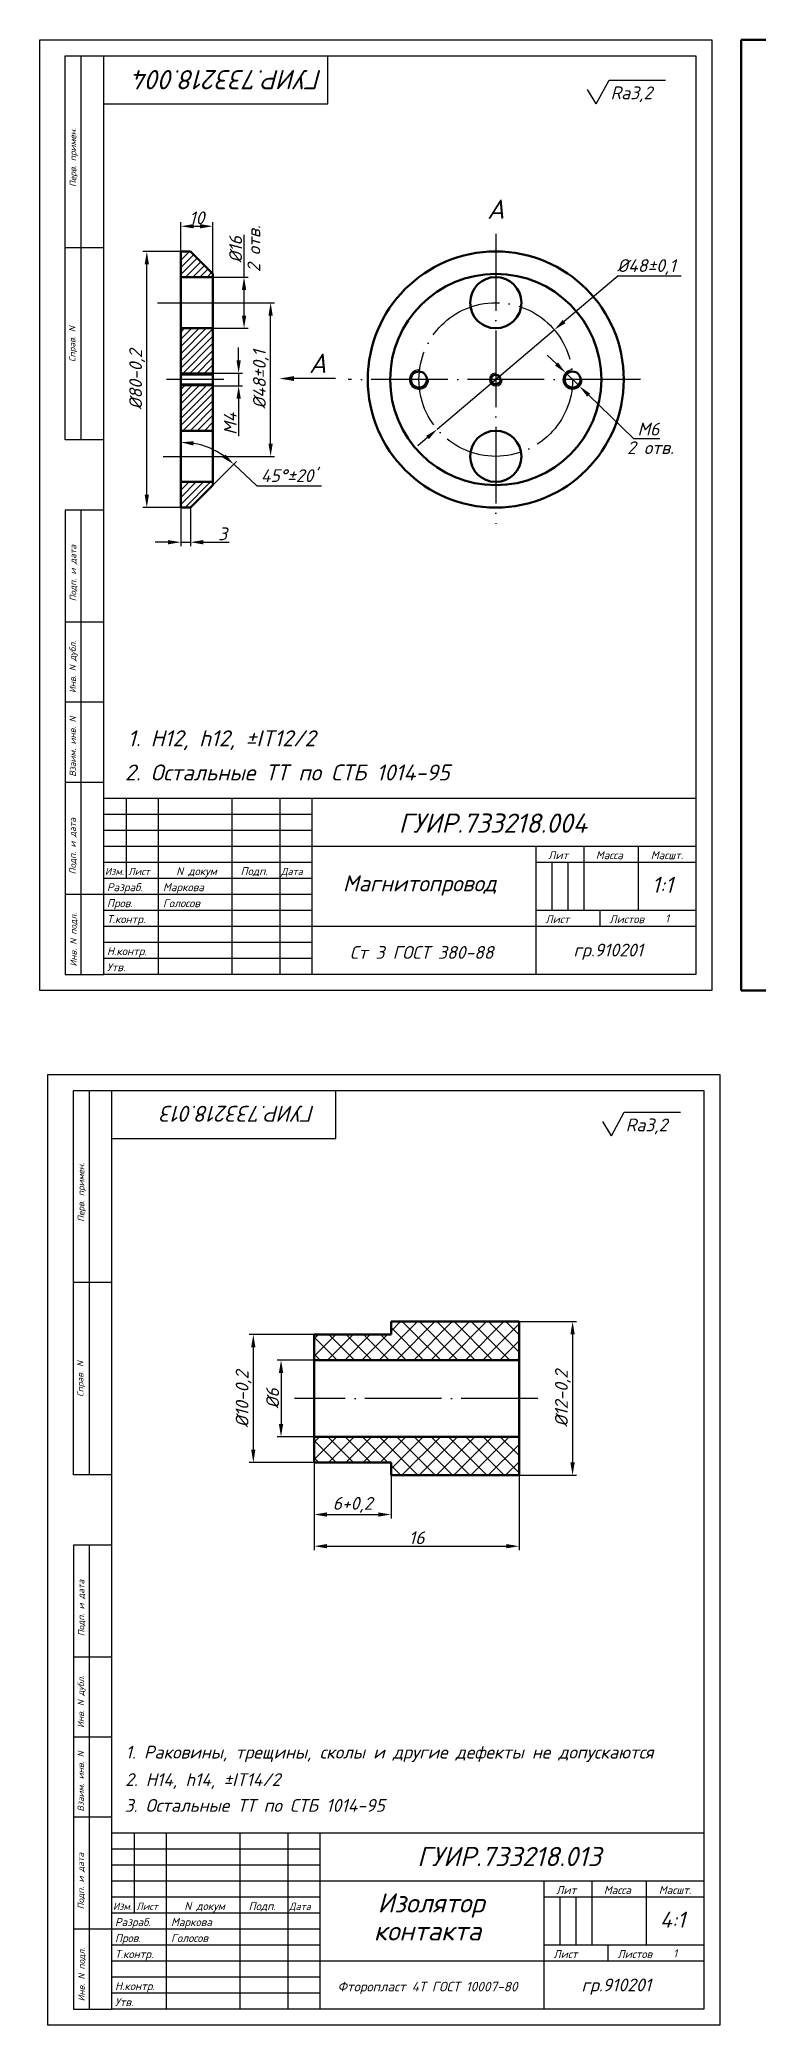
# Model space of a CAD drawing. Header units: millimetres. Extents: x -5427 to 3670, y -5891 to 948.
# Drawn here: x 1826 to 2051, y -874 to -254 of the extents above; entities that cross this region are included whole.
import ezdxf
from ezdxf.enums import TextEntityAlignment as Align

# ---------------------------------------------------------------- set-up
doc = ezdxf.new("R2010")
doc.units = ezdxf.units.MM
doc.header["$MEASUREMENT"] = 0
doc.linetypes.add('ACAD_ISO04W100', pattern=[30, 24, -3, 0, -3])
doc.layers.add('оси', color=1, linetype='ACAD_ISO04W100')
doc.layers.add('Толстые', color=7, linetype='Continuous', lineweight=50)
doc.layers.add('Тонкие', color=140, linetype='Continuous', lineweight=25)
doc.styles.get("Standard").update_dxf_attribs({"font": 'isocpeui.ttf'})
doc.styles.add('Для рамки', font='simplex.shx', dxfattribs={"oblique": 15, "height": 4})
doc.dimstyles.new('ISO-25', dxfattribs={"dimtxt": 4, "dimasz": 4, "dimexe": 1.25, "dimexo": 0, "dimtad": 1, "dimtxsty": 'Standard', "dimcen": 2.5, "dimadec": 0, "dimazin": 0, "dimtfac": 1, "dimtmove": 0, "dimatfit": 3, "dimfxl": 1, "dimarcsym": 0})

# ---------------------------------------------------------------- blocks, each defined once
blk = doc.blocks.new('*D132')
at = {"layer": 'Defpoints', "color": 0, "transparency": 16777216}
for p in [(1976.17, -654.37), (1976.17, -702.37), (1992.9, -702.37)]:
    blk.add_point(p, dxfattribs=at)
at = {"layer": 'Тонкие', "color": 0, "lineweight": -2, "transparency": 16777216}
for p, q in [((1976.17, -654.37), (1994.15, -654.37)), ((1992.9, -658.37), (1992.9, -698.37)), ((1976.17, -702.37), (1994.15, -702.37))]:
    blk.add_line(p, q, dxfattribs=at)
at = {"layer": 'Тонкие', "color": 0, "transparency": 16777216}
for points in [[(1992.23, -658.37), (1993.57, -658.37), (1992.9, -654.37)], [(1992.23, -698.37), (1993.57, -698.37), (1992.9, -702.37)]]:
    blk.add_solid(points, dxfattribs=at)
at = {"layer": 'Тонкие', "color": 0, "transparency": 16777216, "insert": (1989.87, -678.37), "char_height": 4, "attachment_point": 5, "rotation": 90}
blk.add_mtext('%%c12-0,2', dxfattribs=at)
blk = doc.blocks.new('*D133')
at = {"layer": 'Defpoints', "color": 0, "transparency": 16777216}
for p in [(1912.17, -658.37), (1893.13, -698.37), (1912.17, -698.37)]:
    blk.add_point(p, dxfattribs=at)
at = {"layer": 'Тонкие', "color": 0, "lineweight": -2, "transparency": 16777216}
for p, q in [((1912.17, -658.37), (1891.88, -658.37)), ((1893.13, -662.37), (1893.13, -694.37)), ((1912.17, -698.37), (1891.88, -698.37))]:
    blk.add_line(p, q, dxfattribs=at)
at = {"layer": 'Тонкие', "color": 0, "transparency": 16777216}
for points in [[(1892.46, -662.37), (1893.79, -662.37), (1893.13, -658.37)], [(1892.46, -694.37), (1893.79, -694.37), (1893.13, -698.37)]]:
    blk.add_solid(points, dxfattribs=at)
at = {"layer": 'Тонкие', "color": 0, "transparency": 16777216, "insert": (1890.1, -678.56), "char_height": 4, "attachment_point": 5, "rotation": 90}
blk.add_mtext('%%c10-0,2', dxfattribs=at)
blk = doc.blocks.new('*D134')
at = {"layer": 'Defpoints', "color": 0, "transparency": 16777216}
for p in [(1912.17, -666.37), (1901.8, -690.37), (1912.17, -690.37)]:
    blk.add_point(p, dxfattribs=at)
at = {"layer": 'Тонкие', "color": 0, "lineweight": -2, "transparency": 16777216}
for p, q in [((1912.17, -666.37), (1900.55, -666.37)), ((1901.8, -670.37), (1901.8, -686.37)), ((1912.17, -690.37), (1900.55, -690.37))]:
    blk.add_line(p, q, dxfattribs=at)
at = {"layer": 'Тонкие', "color": 0, "transparency": 16777216}
for points in [[(1901.14, -670.37), (1902.47, -670.37), (1901.8, -666.37)], [(1901.14, -686.37), (1902.47, -686.37), (1901.8, -690.37)]]:
    blk.add_solid(points, dxfattribs=at)
at = {"layer": 'Тонкие', "color": 0, "transparency": 16777216, "insert": (1899.18, -678.37), "char_height": 4, "attachment_point": 5, "rotation": 90}
blk.add_mtext('%%c6', dxfattribs=at)
blk = doc.blocks.new('*D135')
at = {"layer": 'Defpoints', "color": 0, "transparency": 16777216}
for p in [(1912.17, -698.37), (1936.17, -702.37), (1936.17, -714.62)]:
    blk.add_point(p, dxfattribs=at)
at = {"layer": 'Тонкие', "color": 0, "lineweight": -2, "transparency": 16777216}
for p, q in [((1912.17, -698.37), (1912.17, -715.87)), ((1936.17, -702.37), (1936.17, -715.87)), ((1916.17, -714.62), (1932.17, -714.62))]:
    blk.add_line(p, q, dxfattribs=at)
at = {"layer": 'Тонкие', "color": 0, "transparency": 16777216}
for points in [[(1916.17, -713.95), (1916.17, -715.29), (1912.17, -714.62)], [(1932.17, -713.95), (1932.17, -715.29), (1936.17, -714.62)]]:
    blk.add_solid(points, dxfattribs=at)
at = {"layer": 'Тонкие', "color": 0, "transparency": 16777216, "insert": (1924.17, -711.6), "char_height": 4, "attachment_point": 5}
blk.add_mtext('6+0,2', dxfattribs=at)
blk = doc.blocks.new('*D136')
at = {"layer": 'Defpoints', "color": 0, "transparency": 16777216}
for p in [(1912.17, -698.37), (1976.17, -702.37), (1976.17, -724.52)]:
    blk.add_point(p, dxfattribs=at)
at = {"layer": 'Тонкие', "color": 0, "lineweight": -2, "transparency": 16777216}
for p, q in [((1912.17, -698.37), (1912.17, -725.77)), ((1976.17, -702.37), (1976.17, -725.77)), ((1916.17, -724.52), (1972.17, -724.52))]:
    blk.add_line(p, q, dxfattribs=at)
at = {"layer": 'Тонкие', "color": 0, "transparency": 16777216}
for points in [[(1916.17, -723.85), (1916.17, -725.18), (1912.17, -724.52)], [(1972.17, -723.85), (1972.17, -725.18), (1976.17, -724.52)]]:
    blk.add_solid(points, dxfattribs=at)
at = {"layer": 'Тонкие', "color": 0, "transparency": 16777216, "insert": (1944.17, -721.89), "char_height": 4, "attachment_point": 5}
blk.add_mtext('16', dxfattribs=at)
blk = doc.blocks.new('BORDER')
for p, q in [((1, 1), (0, 1)), ((0, 1), (0, 0)), ((1, 0), (1, 1)), ((0, 0), (1, 0))]:
    blk.add_line(p, q)
blk = doc.blocks.new('*D442')
at = {"layer": 'Defpoints', "color": 0, "transparency": 16777216}
for p in [(1880.49, -312.16), (1870.49, -320.05), (1880.49, -327.05)]:
    blk.add_point(p, dxfattribs=at)
at = {"layer": 'Тонкие', "color": 0, "lineweight": -2, "transparency": 16777216}
for p, q in [((1870.49, -320.05), (1870.49, -310.91)), ((1874.49, -312.16), (1876.49, -312.16)), ((1880.49, -327.05), (1880.49, -310.91))]:
    blk.add_line(p, q, dxfattribs=at)
at = {"layer": 'Тонкие', "color": 0, "transparency": 16777216}
for points in [[(1874.49, -311.49), (1874.49, -312.82), (1870.49, -312.16)], [(1876.49, -311.49), (1876.49, -312.82), (1880.49, -312.16)]]:
    blk.add_solid(points, dxfattribs=at)
at = {"layer": 'Тонкие', "color": 0, "transparency": 16777216, "insert": (1875.49, -309.53), "char_height": 4, "attachment_point": 5}
blk.add_mtext('10', dxfattribs=at)
blk = doc.blocks.new('*D443')
at = {"layer": 'Defpoints', "color": 0, "transparency": 16777216}
for p in [(1870.49, -400.05), (1873.49, -400.05), (1873.49, -410.87)]:
    blk.add_point(p, dxfattribs=at)
at = {"layer": 'Тонкие', "color": 0, "lineweight": -2, "transparency": 16777216}
for p, q in [((1870.49, -400.05), (1870.49, -412.12)), ((1873.49, -400.05), (1873.49, -412.12)), ((1866.49, -410.87), (1862.49, -410.87)), ((1870.49, -410.87), (1873.49, -410.87)), ((1877.49, -410.87), (1885.58, -410.87))]:
    blk.add_line(p, q, dxfattribs=at)
at = {"layer": 'Тонкие', "color": 0, "transparency": 16777216}
for points in [[(1866.49, -410.21), (1866.49, -411.54), (1870.49, -410.87)], [(1877.49, -410.21), (1877.49, -411.54), (1873.49, -410.87)]]:
    blk.add_solid(points, dxfattribs=at)
at = {"layer": 'Тонкие', "color": 0, "transparency": 16777216, "insert": (1883.53, -408.25), "char_height": 4, "attachment_point": 5}
blk.add_mtext('3', dxfattribs=at)
blk = doc.blocks.new('*D444')
at = {"layer": 'Defpoints', "color": 0, "transparency": 16777216}
for p in [(1859.86, -320.05), (1870.49, -320.05), (1870.49, -400.05)]:
    blk.add_point(p, dxfattribs=at)
at = {"layer": 'Тонкие', "color": 0, "lineweight": -2, "transparency": 16777216}
for p, q in [((1870.49, -320.05), (1858.61, -320.05)), ((1859.86, -396.05), (1859.86, -324.05)), ((1870.49, -400.05), (1858.61, -400.05))]:
    blk.add_line(p, q, dxfattribs=at)
at = {"layer": 'Тонкие', "color": 0, "transparency": 16777216}
for points in [[(1859.19, -324.05), (1860.52, -324.05), (1859.86, -320.05)], [(1859.19, -396.05), (1860.52, -396.05), (1859.86, -400.05)]]:
    blk.add_solid(points, dxfattribs=at)
at = {"layer": 'Тонкие', "color": 0, "transparency": 16777216, "insert": (1856.83, -360.05), "char_height": 4, "attachment_point": 5, "rotation": 90}
blk.add_mtext('%%c80-0,2', dxfattribs=at)
blk = doc.blocks.new('*D451')
at = {"layer": 'Defpoints', "color": 0, "transparency": 16777216}
for p in [(1880.49, -336.05), (1898.54, -336.05), (1880.49, -384.05)]:
    blk.add_point(p, dxfattribs=at)
at = {"layer": 'Тонкие', "color": 0, "lineweight": -2, "transparency": 16777216}
for p, q in [((1880.49, -336.05), (1899.79, -336.05)), ((1898.54, -380.05), (1898.54, -340.05)), ((1880.49, -384.05), (1899.79, -384.05))]:
    blk.add_line(p, q, dxfattribs=at)
at = {"layer": 'Тонкие', "color": 0, "transparency": 16777216}
for points in [[(1897.87, -340.05), (1899.2, -340.05), (1898.54, -336.05)], [(1897.87, -380.05), (1899.2, -380.05), (1898.54, -384.05)]]:
    blk.add_solid(points, dxfattribs=at)
at = {"layer": 'Тонкие', "color": 0, "transparency": 16777216, "insert": (1895.51, -360.05), "char_height": 4, "attachment_point": 5, "rotation": 90}
blk.add_mtext('%%c48%%p0,1', dxfattribs=at)
blk = doc.blocks.new('*D452')
at = {"layer": 'Defpoints', "color": 0, "transparency": 16777216}
for p in [(1880.49, -328.05), (1880.49, -344.05), (1890.24, -344.05)]:
    blk.add_point(p, dxfattribs=at)
at = {"layer": 'Тонкие', "color": 0, "lineweight": -2, "transparency": 16777216}
for p, q in [((1890.24, -328.05), (1890.24, -314.89)), ((1880.49, -328.05), (1891.49, -328.05)), ((1890.24, -340.05), (1890.24, -332.05)), ((1880.49, -344.05), (1891.49, -344.05))]:
    blk.add_line(p, q, dxfattribs=at)
at = {"layer": 'Тонкие', "color": 0, "transparency": 16777216}
for points in [[(1889.57, -332.05), (1890.91, -332.05), (1890.24, -328.05)], [(1889.57, -340.05), (1890.91, -340.05), (1890.24, -344.05)]]:
    blk.add_solid(points, dxfattribs=at)
at = {"layer": 'Тонкие', "color": 0, "transparency": 16777216, "insert": (1887.62, -319.45), "char_height": 4, "attachment_point": 5, "rotation": 90}
blk.add_mtext('%%c16', dxfattribs=at)
blk = doc.blocks.new('*D453')
at = {"layer": 'Defpoints', "color": 0, "transparency": 16777216}
for p in [(1880.49, -358.05), (1888.55, -358.05), (1880.49, -362.05)]:
    blk.add_point(p, dxfattribs=at)
at = {"layer": 'Тонкие', "color": 0, "lineweight": -2, "transparency": 16777216}
for p, q in [((1888.55, -354.05), (1888.55, -350.05)), ((1880.49, -358.05), (1889.8, -358.05)), ((1888.55, -358.05), (1888.55, -362.05)), ((1880.49, -362.05), (1889.8, -362.05)), ((1888.55, -366.05), (1888.55, -377.72))]:
    blk.add_line(p, q, dxfattribs=at)
at = {"layer": 'Тонкие', "color": 0, "transparency": 16777216}
for points in [[(1887.88, -354.05), (1889.22, -354.05), (1888.55, -358.05)], [(1887.88, -366.05), (1889.22, -366.05), (1888.55, -362.05)]]:
    blk.add_solid(points, dxfattribs=at)
at = {"layer": 'Тонкие', "color": 0, "transparency": 16777216, "insert": (1885.92, -373.88), "char_height": 4, "attachment_point": 5, "rotation": 90}
blk.add_mtext('M4', dxfattribs=at)

msp = doc.modelspace()

# ---------------------------------------------------------------- hatches: boundary and pattern name
at = {"layer": 'Тонкие'}
h = msp.add_hatch(dxfattribs=at)
h.set_pattern_fill('ANSI31', color=256, scale=0.5, style=0)
h.set_pattern_definition([(45, (-50.3919, 416.7272), (-1.122532, 1.122532), [])])
h.paths.add_polyline_path([(1873.491, -320.05), (1870.491, -320.05), (1870.491, -328.05), (1880.491, -328.05), (1880.491, -327.05)])
h.paths.add_polyline_path([(1880.491, -344.05), (1870.491, -344.05), (1870.491, -358.05), (1880.491, -358.05)])
h.paths.add_polyline_path([(1880.491, -362.05), (1870.491, -362.05), (1870.491, -376.05), (1880.491, -376.05)])
h.paths.add_polyline_path([(1880.491, -393.05), (1880.491, -392.05), (1870.491, -392.05), (1870.491, -400.05), (1873.491, -400.05)])
h.paths.add_polyline_path([(1880.491, -361.65), (1870.491, -361.65), (1870.491, -362.05), (1880.491, -362.05)])
h.paths.add_polyline_path([(1880.491, -358.05), (1870.491, -358.05), (1870.491, -358.45), (1880.491, -358.45)])
h = msp.add_hatch(dxfattribs=at)
h.set_pattern_fill('ANSI37', color=256, scale=1.2, angle=90, style=0)
h.set_pattern_definition([(135, (-6587.3598, 151.4617), (-2.6940768, -2.6940768), []), (225, (-6587.3598, 151.4617), (2.6940768, -2.6940768), [])])
h.paths.add_polyline_path([(1976.17, -666.37), (1976.17, -654.37), (1936.171, -654.37), (1936.171, -658.37), (1912.17, -658.37), (1912.17, -666.37)])
h.paths.add_polyline_path([(1912.17, -690.37), (1912.17, -698.37), (1936.171, -698.37), (1936.171, -702.37), (1976.17, -702.37), (1976.17, -690.37)])

# ---------------------------------------------------------------- linework, layer by layer
for p, q in [((1826.389, -550.888), (1826.389, -253.888)), ((1826.389, -253.888), (2036.389, -253.888)), ((2036.389, -253.888), (2036.389, -550.888)), ((1834.389, -378.888), (1834.389, -258.888)), ((1834.389, -258.888), (1846.389, -258.888)), ((1839.389, -378.888), (1839.389, -258.888)), ((1846.389, -545.888), (1846.389, -258.888)), ((1846.389, -258.888), (2031.389, -258.888)), ((1916.389, -273.888), (1916.389, -258.888)), ((2031.389, -258.888), (2031.389, -545.888)), ((1846.389, -273.888), (1916.389, -273.888)), ((1846.389, -318.888), (1834.389, -318.888)), ((1846.389, -378.888), (1834.389, -378.888)), ((1834.389, -400.888), (1834.389, -545.888)), ((1846.389, -400.888), (1834.389, -400.888)), ((1839.389, -545.888), (1839.389, -400.888)), ((1846.389, -435.888), (1834.389, -435.888)), ((1846.389, -460.888), (1834.389, -460.888)), ((1846.389, -485.888), (1834.389, -485.888)), ((2031.389, -490.888), (1846.389, -490.888)), ((1853.389, -490.888), (1853.389, -515.888)), ((1853.389, -490.888), (1853.389, -515.888)), ((1863.389, -490.888), (1863.389, -545.888)), ((1863.389, -490.888), (1863.389, -545.888)), ((1886.389, -490.888), (1886.389, -545.888)), ((1886.389, -490.888), (1886.389, -545.888)), ((1901.389, -490.888), (1901.389, -545.888)), ((1901.389, -490.888), (1901.389, -545.888)), ((1911.389, -490.888), (1911.389, -545.888)), ((1911.389, -490.888), (1911.389, -545.888)), ((2031.389, -505.888), (1911.389, -505.888)), ((1981.389, -505.888), (1981.389, -545.888)), ((1981.389, -505.888), (1981.389, -545.888)), ((1996.389, -505.888), (1996.389, -525.888)), ((1996.389, -505.888), (1996.389, -525.888)), ((2013.389, -505.888), (2013.389, -525.888)), ((2013.389, -505.888), (2013.389, -525.888)), ((1911.389, -510.888), (1846.389, -510.888)), ((2031.389, -510.888), (1981.389, -510.888)), ((1846.389, -520.888), (1834.389, -520.888)), ((1911.389, -515.888), (1846.389, -515.888)), ((1911.389, -515.888), (1846.389, -515.888)), ((2031.389, -525.888), (1981.389, -525.888)), ((2031.389, -525.888), (1981.389, -525.888)), ((2001.389, -525.888), (2001.389, -530.888)), ((2001.389, -525.888), (2001.389, -530.888)), ((2031.389, -530.888), (1911.389, -530.888)), ((2031.389, -530.888), (1911.389, -530.888)), ((2036.389, -550.888), (1826.389, -550.888)), ((1834.389, -545.888), (1846.389, -545.888)), ((2031.389, -545.888), (1846.389, -545.888)), ((1828.908, -874.186), (1828.908, -577.186)), ((1828.908, -577.186), (2038.908, -577.186)), ((1836.908, -702.186), (1836.908, -582.186)), ((1836.908, -582.186), (1848.908, -582.186)), ((1841.908, -702.186), (1841.908, -582.186)), ((1848.908, -869.186), (1848.908, -582.186)), ((1848.908, -582.186), (2033.908, -582.186)), ((1918.908, -597.186), (1918.908, -582.186)), ((2033.908, -582.186), (2033.908, -869.186)), ((2038.908, -577.186), (2038.908, -874.186)), ((1848.908, -597.186), (1918.908, -597.186)), ((1848.908, -642.186), (1836.908, -642.186)), ((1848.908, -702.186), (1836.908, -702.186)), ((1836.908, -724.186), (1836.908, -869.186)), ((1848.908, -724.186), (1836.908, -724.186)), ((1841.908, -869.186), (1841.908, -724.186)), ((1848.908, -759.186), (1836.908, -759.186)), ((1848.908, -784.186), (1836.908, -784.186)), ((1848.908, -809.186), (1836.908, -809.186)), ((2033.908, -814.186), (1848.908, -814.186)), ((1855.908, -814.186), (1855.908, -839.186)), ((1855.908, -814.186), (1855.908, -839.186)), ((1865.908, -814.186), (1865.908, -869.186)), ((1865.908, -814.186), (1865.908, -869.186)), ((1888.908, -814.186), (1888.908, -869.186)), ((1888.908, -814.186), (1888.908, -869.186)), ((1903.908, -814.186), (1903.908, -869.186)), ((1903.908, -814.186), (1903.908, -869.186)), ((1913.908, -814.186), (1913.908, -869.186)), ((1913.908, -814.186), (1913.908, -869.186)), ((2033.908, -829.186), (1913.908, -829.186)), ((1983.908, -829.186), (1983.908, -869.186)), ((1983.908, -829.186), (1983.908, -869.186)), ((1998.908, -829.186), (1998.908, -849.186)), ((1998.908, -829.186), (1998.908, -849.186)), ((2015.908, -829.186), (2015.908, -849.186)), ((2015.908, -829.186), (2015.908, -849.186)), ((1913.908, -834.186), (1848.908, -834.186)), ((2033.908, -834.186), (1983.908, -834.186)), ((1913.908, -839.186), (1848.908, -839.186)), ((1913.908, -839.186), (1848.908, -839.186)), ((1848.908, -844.186), (1836.908, -844.186)), ((2033.908, -849.186), (1983.908, -849.186)), ((2033.908, -849.186), (1983.908, -849.186)), ((2003.908, -849.186), (2003.908, -854.186)), ((2003.908, -849.186), (2003.908, -854.186)), ((2033.908, -854.186), (1913.908, -854.186)), ((2033.908, -854.186), (1913.908, -854.186)), ((2038.908, -874.186), (1828.908, -874.186)), ((1836.908, -869.186), (1848.908, -869.186)), ((2033.908, -869.186), (1848.908, -869.186))]:
    msp.add_line(p, q)
at = {"layer": 'оси'}
for p, q in [((1968.898, -314.581), (1968.898, -405.109)), ((1863.238, -336.05), (1885.109, -336.05)), ((1883.906, -360.05), (1865.996, -360.05)), ((2014.163, -360.05), (1922.743, -360.05)), ((1865.011, -384.05), (1884.961, -384.05)), ((1982.058, -678.37), (1906.002, -678.37))]:
    msp.add_line(p, q, dxfattribs=at)
msp.add_circle((1968.898, -360.05), 24, dxfattribs=at)
at = {"layer": 'Толстые'}
for p, q in [((1870.491, -400.05), (1870.491, -320.05)), ((1873.491, -320.05), (1870.491, -320.05)), ((1873.491, -320.05), (1880.491, -327.05)), ((1870.491, -328.05), (1880.491, -328.05)), ((1880.491, -327.05), (1880.491, -393.05)), ((1870.491, -344.05), (1880.491, -344.05)), ((1870.491, -358.45), (1880.491, -358.45)), ((1870.491, -361.65), (1880.491, -361.65)), ((1870.491, -376.05), (1880.491, -376.05)), ((1870.491, -392.05), (1880.491, -392.05)), ((1873.491, -400.05), (1880.491, -393.05)), ((1873.491, -400.05), (1870.491, -400.05)), ((1936.171, -654.37), (1936.171, -658.37)), ((1976.17, -654.37), (1936.171, -654.37)), ((1976.17, -654.37), (1976.17, -702.37)), ((1912.17, -658.37), (1912.17, -698.37)), ((1936.171, -658.37), (1912.17, -658.37)), ((1976.17, -666.37), (1912.17, -666.37)), ((1976.17, -690.37), (1912.17, -690.37)), ((1936.171, -698.37), (1912.17, -698.37)), ((1936.171, -698.37), (1936.171, -702.37)), ((1976.17, -702.37), (1936.171, -702.37))]:
    msp.add_line(p, q, dxfattribs=at)
for centre, radius in [((1968.898, -360.05), 40), ((1968.898, -360.05), 33), ((1968.898, -336.05), 8), ((1944.898, -360.05), 2.5), ((1968.898, -360.05), 1.5), ((1992.898, -360.05), 2.5), ((1968.898, -384.05), 8)]:
    msp.add_circle(centre, radius, dxfattribs=at)
at = {"layer": 'Тонкие'}
for p, q in [((2000.316, -273.91), (2004.281, -266.485)), ((2004.281, -266.485), (2021.946, -266.489)), ((2000.316, -273.91), (1997.591, -269.455)), ((2007.114, -327.621), (1990.248, -341.934)), ((2007.114, -327.621), (2026.848, -327.621)), ((1950.599, -375.578), (1987.198, -344.522)), ((1987.869, -355.181), (1984.996, -352.398)), ((1880.491, -358.05), (1870.491, -358.05)), ((1918.857, -359.742), (1905.8, -359.742)), ((1990.743, -357.963), (1995.054, -362.137)), ((1880.491, -362.05), (1870.491, -362.05)), ((2011.923, -378.471), (1997.927, -364.919)), ((1947.549, -378.166), (1944.499, -380.754)), ((2011.923, -378.471), (2020.127, -378.471)), ((1880.491, -393.05), (1887.918, -385.623)), ((1887.034, -386.507), (1894.197, -393.277)), ((1894.197, -393.277), (1914.435, -393.277)), ((1911.389, -495.888), (1846.389, -495.888)), ((1911.389, -500.888), (1846.389, -500.888)), ((1911.389, -505.888), (1846.389, -505.888)), ((1986.389, -510.888), (1986.389, -525.888)), ((1986.389, -510.888), (1986.389, -525.888)), ((1991.389, -510.888), (1991.389, -525.888)), ((1991.389, -510.888), (1991.389, -525.888)), ((1911.389, -520.888), (1846.389, -520.888)), ((1911.389, -520.888), (1846.389, -520.888)), ((1911.389, -525.888), (1846.389, -525.888)), ((1911.389, -525.888), (1846.389, -525.888)), ((1911.389, -530.888), (1846.389, -530.888)), ((1911.389, -530.888), (1846.389, -530.888)), ((1911.389, -535.888), (1846.389, -535.888)), ((1911.389, -535.888), (1846.389, -535.888)), ((1911.389, -540.888), (1846.389, -540.888)), ((1911.389, -540.888), (1846.389, -540.888)), ((2005.035, -596.338), (2009, -588.913)), ((2009, -588.913), (2026.665, -588.917)), ((2005.035, -596.338), (2002.31, -591.883)), ((1913.908, -819.186), (1848.908, -819.186)), ((1913.908, -824.186), (1848.908, -824.186)), ((1913.908, -829.186), (1848.908, -829.186)), ((1988.908, -834.186), (1988.908, -849.186)), ((1988.908, -834.186), (1988.908, -849.186)), ((1993.908, -834.186), (1993.908, -849.186)), ((1993.908, -834.186), (1993.908, -849.186)), ((1913.908, -844.186), (1848.908, -844.186)), ((1913.908, -844.186), (1848.908, -844.186)), ((1913.908, -849.186), (1848.908, -849.186)), ((1913.908, -849.186), (1848.908, -849.186)), ((1913.908, -854.186), (1848.908, -854.186)), ((1913.908, -854.186), (1848.908, -854.186)), ((1913.908, -859.186), (1848.908, -859.186)), ((1913.908, -859.186), (1848.908, -859.186)), ((1913.908, -864.186), (1848.908, -864.186)), ((1913.908, -864.186), (1848.908, -864.186))]:
    msp.add_line(p, q, dxfattribs=at)
for centre, radius, start, end in [((1944.898, -360.05), 3, 86.416678, 0), ((1968.898, -360.05), 2, 93.583322, 0), ((1992.898, -360.05), 3, 93.583322, 0), ((1870.491, -403.05), 23.395, 54.808014, 80.191973)]:
    msp.add_arc(centre, radius, start, end, dxfattribs=at)
for points in [[(1989.816, -341.425), (1990.679, -342.442), (1987.198, -344.522)], [(1905.8, -358.992), (1905.8, -360.492), (1901.3, -359.742)], [(1988.333, -354.702), (1987.406, -355.66), (1990.743, -357.963)], [(1998.391, -364.44), (1997.463, -365.398), (1995.054, -362.137)], [(1947.118, -377.658), (1947.98, -378.675), (1950.599, -375.578)], [(1874.42, -380.661), (1874.534, -379.332), (1870.491, -379.654)], [(1884.404, -383.421), (1883.545, -384.441), (1887.034, -386.507)]]:
    msp.add_solid(points, dxfattribs=at)

# ---------------------------------------------------------------- block references
at = {"layer": 'Толстые', "xscale": 420, "yscale": 297, "zscale": 420}
msp.add_blockref('BORDER', (2045.569, -550.888), dxfattribs=at)

# ---------------------------------------------------------------- texts
at = {"layer": 'Тонкие'}
for s, height, rotation, p in [('ГУИР.733218.004', 6, 180, (1914.77, -263.372)), ('2 отв.', 4, 90, (1895.313, -326.505)), ('ГУИР.733218.013', 5, 180, (1912.468, -586.924))]:
    msp.add_text(s, height=height, rotation=rotation, dxfattribs=at).set_placement(p)
for s, height, p in [('Ra3,2', 4, (2004.778, -272.484)), ('A', 6, (1966.205, -309.846)), ('%%c48%%p0,1', 4, (2006.8, -326.454)), ('A', 6, (1910.555, -357.984)), ('2 отв.', 4, (2009.925, -383.33)), ("45%%d%%p20'", 4, (1895.484, -392.069)), ('1. H12, h12, %%pIT12/2', 5, (1853.894, -474.63)), ('2. Остальные ТТ по СТБ 1014-95', 5, (1852.995, -485.31)), ('ГУИР.733218.004', 6, (1938.553, -501.631)), ('Изм.', 2.25, (1846.757, -514.844)), ('Лист', 2.25, (1854.044, -514.844)), ('Дата', 2.25, (1901.793, -514.874)), ('Разраб.', 2.5, (1847.389, -519.888)), ('Маркова', 2.5, (1864.9, -519.888)), ('Магнитопровод', 5, (1921.123, -519.949)), ('1:1', 5, (2017.676, -520.386)), ('Пров.', 2.5, (1847.389, -524.888)), ('Голосов', 2.5, (1864.9, -524.888)), ('1', 2.5, (2021.827, -529.655)), ('Т.контр.', 2.5, (1847.389, -529.888)), ('Лист', 2.5, (1984.389, -529.888)), ('Листов', 2.5, (2004.389, -529.888)), ('Н.контр.', 2.5, (1847.389, -539.888)), ('Ст 3 ГОСТ 380-88', 4, (1923.289, -541.023)), ('гр.910201', 4, (1993.174, -540.286)), ('Утв.', 2.5, (1847.389, -544.888)), ('Ra3,2', 4, (2009.497, -594.911)), ('1. Раковины, трещины, сколы и другие дефекты не допускаются', 4, (1853.218, -790.861)), ('2. H14, h14, %%pIT14/2', 4, (1853.094, -799.437)), ('3. Остальные ТТ по СТБ 1014-95', 4, (1852.925, -807.496)), ('ГУИР.733218.013', 6, (1944.364, -824.459)), ('Изм.', 2.25, (1849.276, -838.142)), ('Лист', 2.25, (1856.563, -838.142)), ('Дата', 2.25, (1904.312, -838.172)), ('Изолятор', 6, (1931.953, -838.948)), ('Разраб.', 2.5, (1849.908, -843.186)), ('Маркова', 2.5, (1867.419, -843.186)), ('контакта', 6, (1930.79, -847.69)), ('4:1', 5, (2020.195, -843.684)), ('Пров.', 2.5, (1849.908, -848.186)), ('Голосов', 2.5, (1867.419, -848.186)), ('Т.контр.', 2.5, (1849.908, -853.186)), ('Лист', 2.5, (1986.908, -853.186)), ('Листов', 2.5, (2006.908, -853.186)), ('1', 2.5, (2024.346, -852.953)), ('Н.контр.', 2.5, (1849.908, -863.186)), ('Фторопласт 4Т ГОСТ 10007-80', 3, (1919.437, -863.601)), ('гр.910201', 4, (1995.693, -863.584)), ('Утв.', 2.5, (1849.908, -868.186))]:
    msp.add_text(s, height=height, dxfattribs=at).set_placement(p)
at = {"layer": 'Тонкие', "linetype": 'Continuous', "style": 'Для рамки', "oblique": 15}
for s, p in [('Перв. примен.', (1837.794, -299.916)), ('Справ. N', (1837.55, -354.551)), ('Подп. и дата', (1837.81, -429.33)), ('Инв. N дубл.', (1837.712, -457.97)), ('Взаим. инв. N', (1837.712, -484.132)), ('Подп. и дата', (1837.712, -514.632)), ('Инв. N подл.', (1837.937, -543.403)), ('Перв. примен.', (1840.313, -623.214)), ('Справ. N', (1840.069, -677.848)), ('Подп. и дата', (1840.329, -752.628)), ('Инв. N дубл.', (1840.231, -781.267)), ('Взаим. инв. N', (1840.231, -807.429)), ('Подп. и дата', (1840.231, -837.929)), ('Инв. N подл.', (1840.456, -866.7))]:
    msp.add_text(s, height=2, rotation=90, dxfattribs=at).set_placement(p)
at = {"layer": 'Тонкие'}
for s, p in [('Лит', (1988.389, -509.888)), ('Масса', (2004.389, -509.888)), ('Масшт.', (2022.389, -509.888)), ('N докум', (1875.389, -514.888)), ('Подп.', (1893.389, -514.888)), ('Лит', (1990.908, -833.186)), ('Масса', (2006.908, -833.186)), ('Масшт.', (2024.908, -833.186)), ('N докум', (1877.908, -838.186)), ('Подп.', (1895.908, -838.186))]:
    msp.add_text(s, height=2.5, dxfattribs=at).set_placement(p, align=Align.CENTER)
at = {"layer": 'Тонкие', "insert": (2016.599, -375.536), "char_height": 4, "attachment_point": 5}
msp.add_mtext('M6', dxfattribs=at)

# ---------------------------------------------------------------- dimensions: what is measured, and where the dimension line sits
at = {"layer": 'Тонкие'}
for base, p1, p2, picture, middle in [((1880.491, -312.155), (1870.491, -320.05), (1880.491, -327.05), '*D442', (1875.491, -309.53)), ((1873.491, -410.874), (1870.491, -400.05), (1873.491, -400.05), '*D443', (1883.534, -408.249))]:
    dim = msp.add_linear_dim(base=base, p1=p1, p2=p2, dimstyle='ISO-25', dxfattribs=at)
    dim.commit()
    dim.dimension.update_dxf_attribs({"geometry": picture, "text_midpoint": middle})
for base, p1, p2, text, picture, middle in [((1890.241, -344.05), (1880.491, -328.05), (1880.491, -344.05), '%%c16', '*D452', (1890.241, -319.451)), ((1888.549, -358.05), (1880.491, -362.05), (1880.491, -358.05), 'M4', '*D453', (1888.549, -373.883)), ((1893.125, -698.37), (1912.17, -658.37), (1912.17, -698.37), '%%c10-0,2', '*D133', (1893.125, -678.564))]:
    dim = msp.add_linear_dim(base=base, p1=p1, p2=p2, angle=90, text=text, dimstyle='ISO-25', dxfattribs=at)
    dim.commit()
    dim.dimension.update_dxf_attribs({"geometry": picture, "text_midpoint": middle, "dimtype": 160})
for base, p1, p2, text, picture, middle in [((1859.858, -320.05), (1870.491, -400.05), (1870.491, -320.05), '%%c80-0,2', '*D444', (1856.833, -360.05)), ((1898.538, -336.05), (1880.491, -384.05), (1880.491, -336.05), '%%c48%%p0,1', '*D451', (1895.513, -360.05)), ((1992.899, -702.37), (1976.17, -654.37), (1976.17, -702.37), '%%c12-0,2', '*D132', (1989.874, -678.37)), ((1901.804, -690.37), (1912.17, -666.37), (1912.17, -690.37), '%%c6', '*D134', (1899.179, -678.37))]:
    dim = msp.add_linear_dim(base=base, p1=p1, p2=p2, angle=90, text=text, dimstyle='ISO-25', dxfattribs=at)
    dim.commit()
    dim.dimension.update_dxf_attribs({"geometry": picture, "text_midpoint": middle})
for base, p2, text, picture, middle in [((1936.171, -714.62), (1936.171, -702.37), '6+0,2', '*D135', (1924.171, -711.595)), ((1976.17, -724.517), (1976.17, -702.37), '16', '*D136', (1944.17, -721.892))]:
    dim = msp.add_linear_dim(base=base, p1=(1912.17, -698.37), p2=p2, text=text, dimstyle='ISO-25', dxfattribs=at)
    dim.commit()
    dim.dimension.update_dxf_attribs({"geometry": picture, "text_midpoint": middle})

doc.saveas('drawing.dxf')
